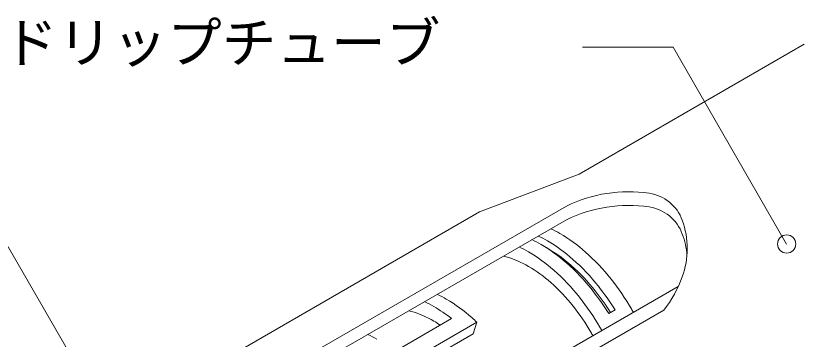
# Model space of a CAD drawing. Units: millimetres, scale not verified. Extents: x -79561 to 6403, y -2774 to 2774.
# Drawn here: x -643 to -210.4, y -1749.9 to -1572.4 of the extents above; entities that cross this region are included whole.
import ezdxf
from ezdxf.enums import TextEntityAlignment as Align

# ---------------------------------------------------------------- set-up
doc = ezdxf.new("R2010")
doc.units = ezdxf.units.MM
doc.header["$LTSCALE"] = 4
doc.layers.add('0-3_moji', color=7, linetype='Continuous', lineweight=18)
doc.layers.add('0-6_buhin', color=2, linetype='Continuous', lineweight=18)
doc.styles.add('ＭＳ ゴシック', font='')
doc.styles.get('ＭＳ ゴシック').set_extended_font_data('MS Gothic')

msp = doc.modelspace()

# ---------------------------------------------------------------- linework, layer by layer
at = {"layer": '0-3_moji'}
for points in [[(-220.11, -1697.605), (-282.428, -1589.668), (-332.129, -1589.668)], [(-567.409, -1837.408), (-647.262, -1699.099), (-696.963, -1699.099)]]:
    msp.add_lwpolyline(points, dxfattribs=at)
msp.add_circle((-220.11, -1697.605), 5, dxfattribs=at)
at = {"layer": '0-6_buhin'}
for p, q in [((-695.876, -1881.683), (-340.934, -1676.757)), ((-734.954, -1879.99), (-388.544, -1679.99)), ((-695.876, -1889.215), (-340.934, -1684.29)), ((-314.243, -1733.797), (-317.707, -1735.797)), ((-314.24, -1733.796), (-317.704, -1735.796)), ((-435.1, -1756.527), (-403.923, -1738.527)), ((-618.71, -1872.508), (-390.079, -1740.508)), ((-390.079, -1740.508), (-392.17, -1746.926)), ((-620.801, -1878.926), (-392.17, -1746.926))]:
    msp.add_line(p, q, dxfattribs=at)
for points in [[(-210.44, -1587.975), (-333.902, -1659.256), (-388.544, -1679.99)], [(-375.827, -1853.399), (-351.457, -1762.449), (-279.518, -1720.914)], [(-368.549, -1857.601), (-344.179, -1766.651), (-287.533, -1733.946)]]:
    msp.add_lwpolyline(points, dxfattribs=at)
for centre, radius, start, end in [((-306.855, -1746.964), 78.041, 81.62522, 115.89277), ((-298.816, -1692.357), 22.846, 19.80987, 81.62522), ((-306.855, -1754.497), 78.041, 81.62522, 115.89277), ((-298.816, -1699.89), 22.846, 19.80987, 81.62522), ((-320.292, -1700.093), 45.673, 340.19013, 19.80987), ((-375.023, -1743.783), 60.256, 59.51297, 64.90291), ((-385.416, -1749.783), 60.256, 59.51297, 64.90291), ((-381.952, -1747.783), 60.256, 59.51297, 64.90291), ((-389.379, -1768.502), 88.841, 48.4431, 59.62249), ((-320.292, -1707.626), 45.673, 4.73025, 19.80987), ((-392.344, -1753.783), 60.256, 59.51297, 64.90291), ((-399.772, -1774.502), 88.841, 48.4431, 59.62249), ((-380.041, -1748.537), 56.49, 59.51297, 61.84945), ((-396.308, -1772.502), 88.841, 48.4431, 59.62249), ((-393.5, -1771.712), 83.288, 48.4431, 59.62249), ((-383.44, -1737.126), 33.861, 73.86419, 76.35893), ((-406.7, -1778.502), 88.841, 48.4431, 59.62249), ((-407.19, -1788.75), 115.808, 38.40443, 48.49452), ((-388.523, -1755.292), 52.724, 59.51297, 74.04524), ((-417.583, -1794.75), 115.808, 38.40443, 48.49452), ((-414.119, -1792.75), 115.808, 38.40443, 48.49452), ((-401.084, -1776.921), 77.736, 48.4431, 59.62249), ((-424.511, -1798.75), 115.808, 38.40443, 48.49452), ((-410.198, -1790.694), 108.57, 38.40443, 48.49452), ((-422.776, -1801.202), 135.757, 30.04574, 38.43673), ((-338.825, -1693.418), 65.371, 321.68569, 340.19013), ((-416.669, -1794.638), 101.332, 38.40443, 48.49452), ((-429.704, -1805.202), 135.757, 31.73401, 38.43673), ((-437.377, -1779.783), 60.256, 59.51297, 64.90291), ((-433.168, -1807.202), 135.757, 31.73401, 38.43673), ((-424.809, -1802.368), 127.272, 31.8466, 38.43673), ((-444.305, -1783.783), 60.256, 59.51297, 64.90291), ((-451.733, -1804.502), 88.841, 48.4431, 59.62249), ((-440.096, -1811.202), 135.757, 30.04574, 38.43673), ((-435.402, -1767.126), 33.861, 73.86419, 76.35893), ((-440.484, -1785.292), 52.724, 59.51297, 74.04524), ((-458.661, -1808.502), 88.841, 51.96569, 59.62249), ((-430.306, -1805.534), 118.787, 30.04574, 38.43673), ((-419.103, -1799.19), 131.57, 29.1274, 30.08802), ((-469.544, -1824.75), 115.808, 46.67137, 48.49452), ((-453.046, -1806.921), 77.736, 56.48734, 59.62249), ((-436.423, -1809.19), 131.57, 29.1274, 30.08802), ((-475.482, -1801.783), 60.256, 59.51297, 64.90291), ((-427.092, -1803.774), 115.124, 28.99015, 30.08802)]:
    msp.add_arc(centre, radius, start, end, dxfattribs=at)

# ---------------------------------------------------------------- texts
at = {"layer": '0-3_moji', "style": 'ＭＳ ゴシック'}
msp.add_text('ドリップチューブ', height=21.99, dxfattribs=at).set_placement((-650.007, -1604.668), align=Align.BOTTOM_LEFT)

doc.saveas('drawing.dxf')
